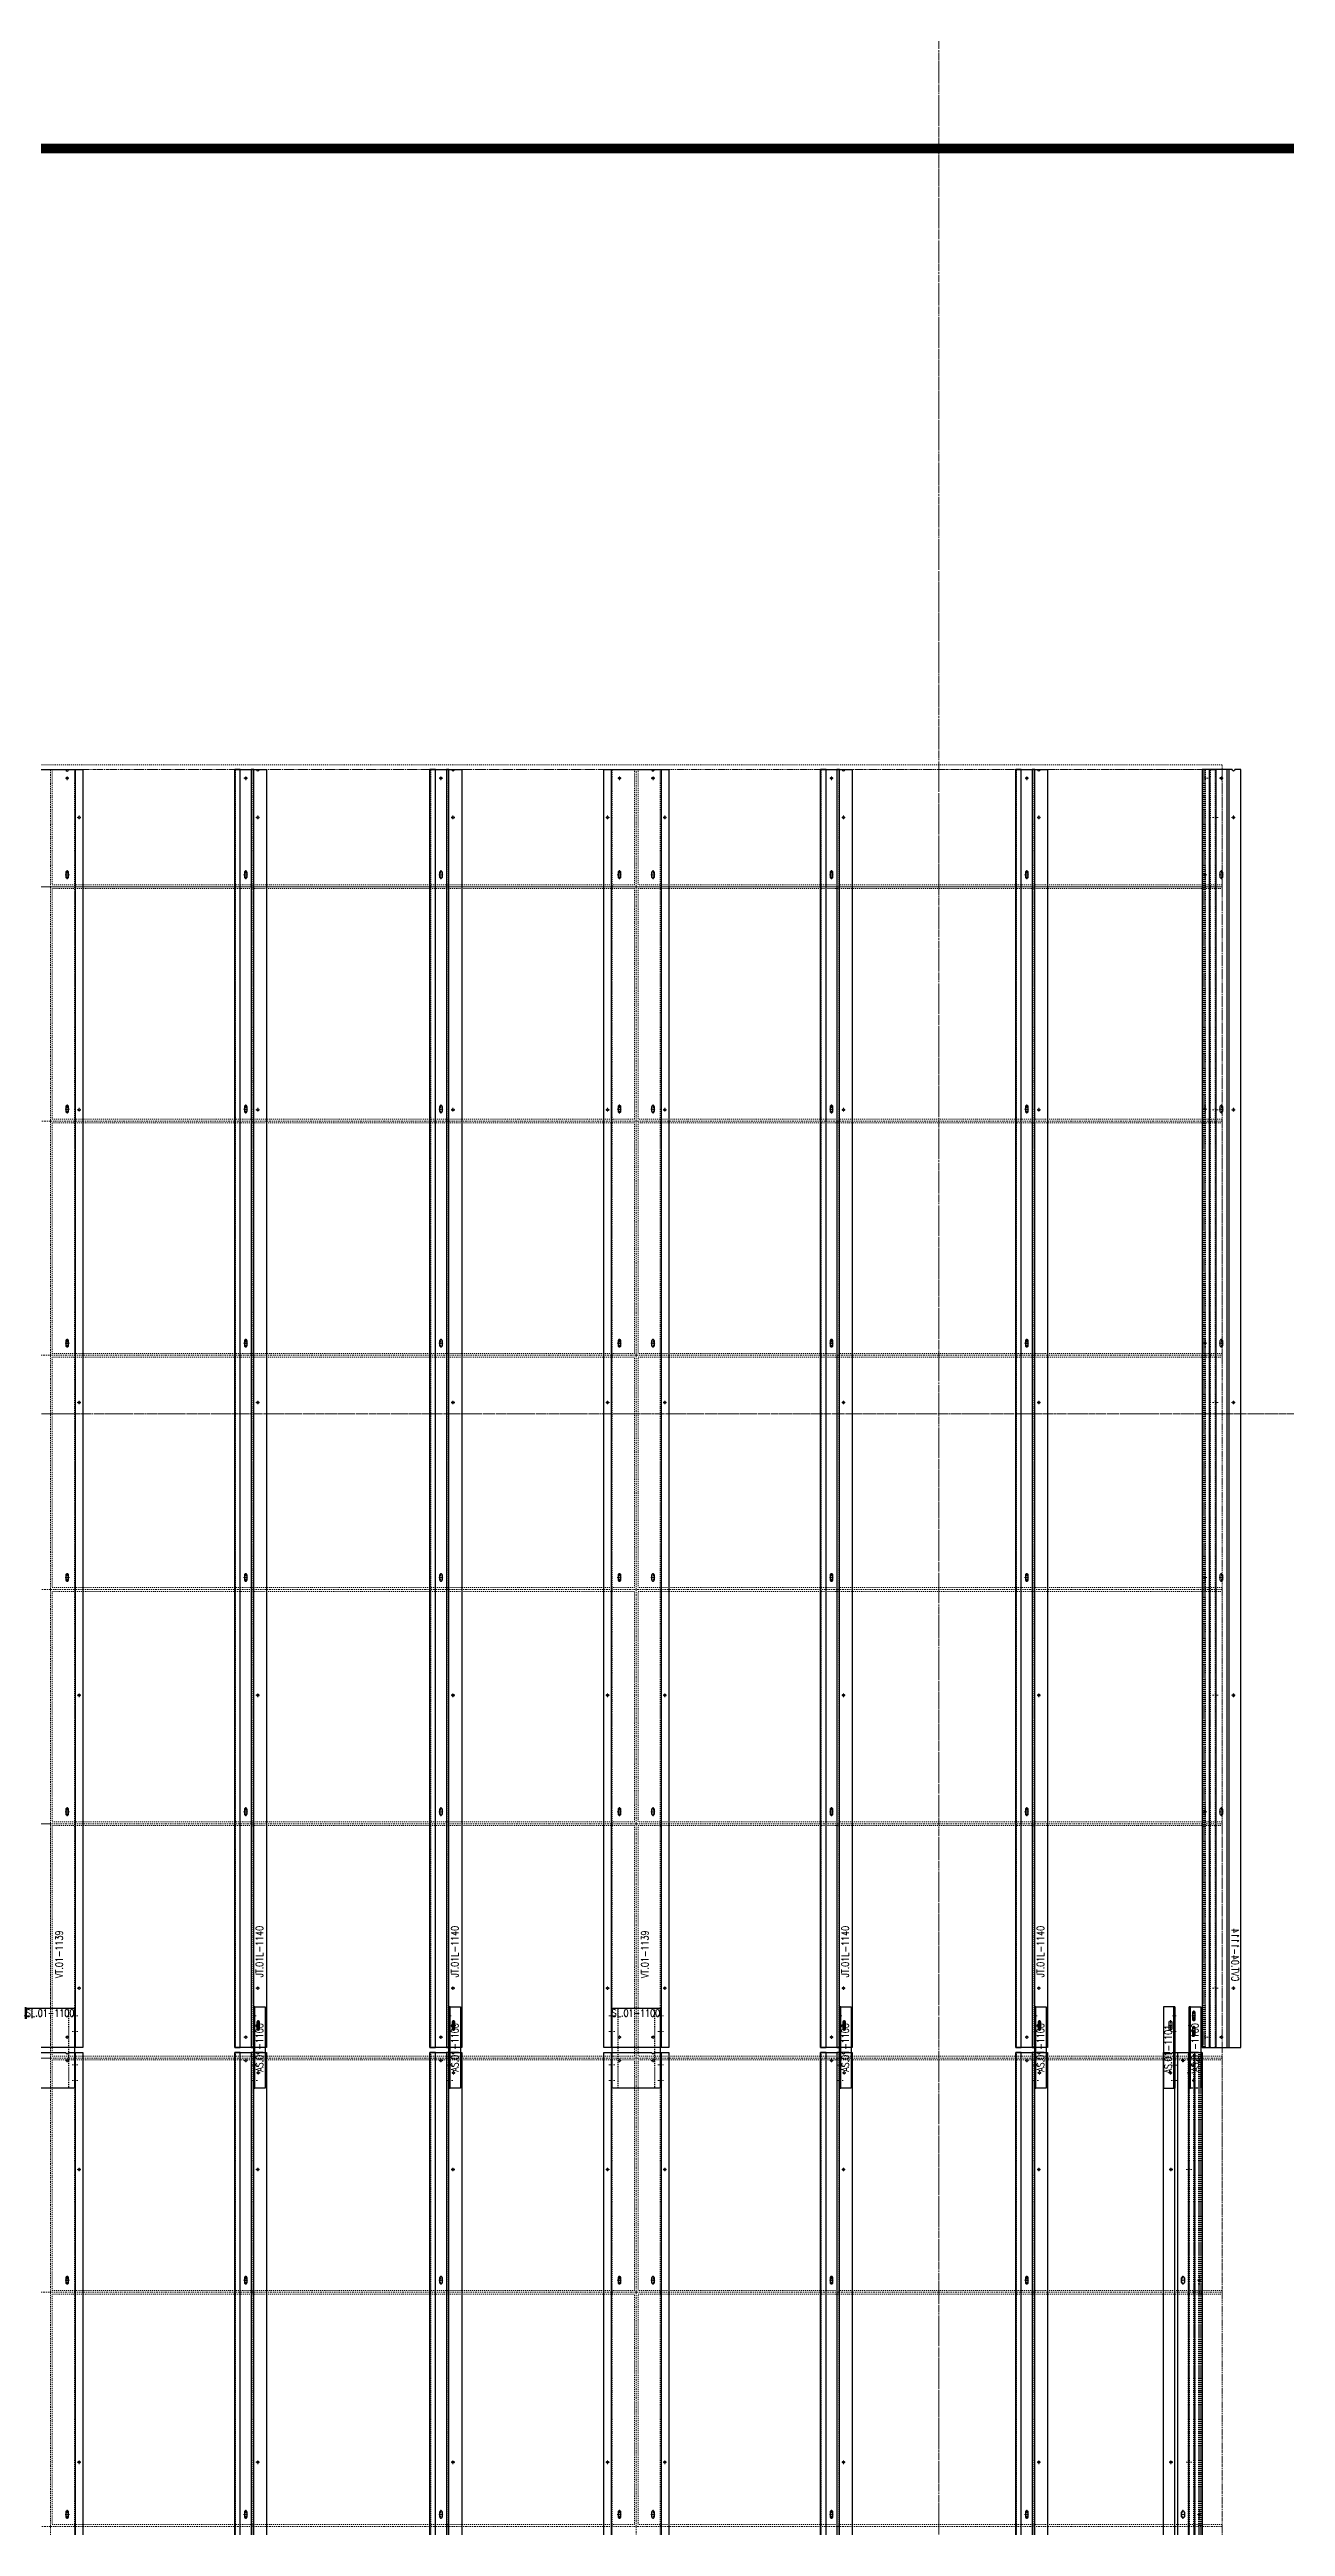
# Model space of a CAD drawing. Header units: inches. Extents: x 841 to 14369, y -4365 to -3225.
# Drawn here: x 10844.7 to 10971.3, y -3894.7 to -3640.9 of the extents above; entities that cross this region are included whole.
import ezdxf
from ezdxf.xclip import XClip

# ---------------------------------------------------------------- set-up
doc = ezdxf.new("R2010")
doc.units = ezdxf.units.IN
doc.header["$MEASUREMENT"] = 0
doc.header["$XCLIPFRAME"] = 0
for name, pattern in [('_PDT - Center', [0.5625, 0.375, -0.09375, 0, -0.09375]), ('Grid Line 1_2_', [0.875, 0.5, -0.125, 0.125, -0.125]), ('INC-200$0$NBK_Hidden', [0.125, 0.083333, -0.041667]), ('NBK_Center', [0.541667, 0.333333, -0.0625, 0.083333, -0.0625]), ('NBK_Center2', [0.270833, 0.166667, -0.03125, 0.041667, -0.03125]), ('NBK_CenterX2', [1.083333, 0.666667, -0.125, 0.166667, -0.125]), ('NBK_Hidden', [0.125, 0.083333, -0.041667]), ('NBK_Hidden2', [0.0625, 0.041667, -0.020833])]:
    doc.linetypes.add(name, pattern=pattern)
doc.layers.get('Defpoints').update_dxf_attribs({"color": 250, "lineweight": 0})
for name, color, linetype, lineweight in [('!Bracket', 11, 'Continuous', 25), ('!Clip - bent', 20, 'Continuous', 25), ('!Dimension', 50, 'Continuous', 5), ('!Extrusion', 140, 'Continuous', 25), ('!Gridline', 112, 'NBK_CenterX2', 5), ('!Linetype_Center', 220, 'NBK_Center', 9), ('!Linetype_Center2', 222, 'NBK_Center2', 9), ('!Linetype_Hidden', 210, 'NBK_Hidden', 9), ('!Misc2', 252, 'NBK_Hidden2', 5), ('INC-200$0$!Linetype_Hidden', 210, 'INC-200$0$NBK_Hidden', 9)]:
    doc.layers.add(name, color=color, linetype=linetype, lineweight=lineweight)
doc.layers.add('!Viewport', color=250, linetype='Continuous', lineweight=0, plot=False)
doc.layers.add('0 @ 1', color=7, linetype='Continuous')
doc.styles.add('Romans', font='romans.shx', dxfattribs={"width": 0.8})

# ---------------------------------------------------------------- blocks, each defined once
blk = doc.blocks.new('A$C5F5F23F4')
at = {"linetype": 'Grid Line 1_2_'}
blk.add_line((-72, -106.16), (-72, 458.95), dxfattribs=at)
at = {"linetype": '_PDT - Center', "lineweight": 9}
blk.add_line((397.38, 258), (-2818.05, 258), dxfattribs=at)
blk = doc.blocks.new('A$C5F5EFE0E')
for p, q in [((-43, 66.5), (-2591.75, 66.5)), ((-43, -258.09), (-43, 66.5))]:
    blk.add_line(p, q)
blk = doc.blocks.new('A$C5F5DFE26')
at = {"layer": '!Linetype_Center2'}
for points in [[(-223, 65.7), (-163, 65.7), (-163, 53.7), (-223, 53.7)], [(-103, 65.7), (-163, 65.7), (-163, 53.7), (-103, 53.7)], [(-103, 65.7), (-43, 65.7), (-43, 53.7), (-103, 53.7)], [(-223, 53.7), (-163, 53.7), (-163, 29.7), (-223, 29.7)], [(-103, 53.7), (-163, 53.7), (-163, 29.7), (-103, 29.7)], [(-103, 53.7), (-43, 53.7), (-43, 29.7), (-103, 29.7)], [(-223, 5.7), (-163, 5.7), (-163, 29.7), (-223, 29.7)], [(-103, 5.7), (-163, 5.7), (-163, 29.7), (-103, 29.7)], [(-103, 5.7), (-43, 5.7), (-43, 29.7), (-103, 29.7)], [(-223, 5.7), (-163, 5.7), (-163, -18.3), (-223, -18.3)], [(-103, 5.7), (-163, 5.7), (-163, -18.3), (-103, -18.3)], [(-103, 5.7), (-43, 5.7), (-43, -18.3), (-103, -18.3)], [(-163, -42.3), (-163, -18.3), (-223, -18.3), (-223, -28.59), (-223, -18.3), (-271.25, -18.3), (-271.25, -42.3), (-229.63, -42.3), (-271.25, -42.3), (-271.25, -66.3), (-223, -66.3), (-223, -64.97), (-223, -66.3), (-163, -66.3), (-163, -42.3), (-170.25, -42.3)], [(-103, -42.3), (-163, -42.3), (-163, -18.3), (-103, -18.3)], [(-103, -42.3), (-43, -42.3), (-43, -18.3), (-103, -18.3)], [(-103, -42.3), (-163, -42.3), (-163, -66.3), (-103, -66.3)], [(-103, -42.3), (-43, -42.3), (-43, -66.3), (-103, -66.3)], [(-223, -90.3), (-163, -90.3), (-163, -66.3), (-223, -66.3)], [(-103, -90.3), (-163, -90.3), (-163, -66.3), (-103, -66.3)], [(-103, -90.3), (-43, -90.3), (-43, -66.3), (-103, -66.3)], [(-223, -90.3), (-163, -90.3), (-163, -114.3), (-223, -114.3)], [(-103, -90.3), (-163, -90.3), (-163, -114.3), (-103, -114.3)], [(-103, -90.3), (-43, -90.3), (-43, -114.3), (-103, -114.3)], [(-223, -138.3), (-163, -138.3), (-163, -114.3), (-223, -114.3)], [(-103, -138.3), (-163, -138.3), (-163, -114.3), (-103, -114.3)], [(-103, -138.3), (-43, -138.3), (-43, -114.3), (-103, -114.3)]]:
    blk.add_lwpolyline(points, close=True, dxfattribs=at)
at = {"layer": 'INC-200$0$!Linetype_Hidden'}
for points in [[(-103.19, 65.7), (-162.81, 65.7), (-162.81, 53.89), (-103.19, 53.89)], [(-102.81, 65.7), (-43, 65.7), (-43, 53.89), (-102.81, 53.89)], [(-103.19, 53.51), (-162.81, 53.51), (-162.81, 29.89), (-103.19, 29.89)], [(-102.81, 53.51), (-43, 53.51), (-43, 29.89), (-102.81, 29.89)], [(-103.19, 29.51), (-162.81, 29.51), (-162.81, 5.89), (-103.19, 5.89)], [(-102.81, 29.51), (-43, 29.51), (-43, 5.89), (-102.81, 5.89)], [(-103.19, 5.51), (-162.81, 5.51), (-162.81, -18.11), (-103.19, -18.11)], [(-102.81, 5.51), (-43, 5.51), (-43, -18.11), (-102.81, -18.11)], [(-103.19, -18.49), (-162.81, -18.49), (-162.81, -42.11), (-103.19, -42.11)], [(-102.81, -18.49), (-43, -18.49), (-43, -42.11), (-102.81, -42.11)], [(-103.19, -42.49), (-162.81, -42.49), (-162.81, -66.11), (-103.19, -66.11)], [(-102.81, -42.49), (-43, -42.49), (-43, -66.11), (-102.81, -66.11)], [(-103.19, -66.49), (-162.81, -66.49), (-162.81, -90.11), (-103.19, -90.11)], [(-102.81, -66.49), (-43, -66.49), (-43, -90.11), (-102.81, -90.11)], [(-103.19, -90.49), (-162.81, -90.49), (-162.81, -114.11), (-103.19, -114.11)], [(-102.81, -90.49), (-43, -90.49), (-43, -114.11), (-102.81, -114.11)]]:
    blk.add_lwpolyline(points, close=True, dxfattribs=at)
blk = doc.blocks.new('A$C5F5F243C')
at = {"layer": '!Linetype_Hidden'}
blk.add_blockref('A$C5F5EFE0E', (0, 0), dxfattribs=at)
at = {"color": 1}
blk.add_blockref('A$C5F5DFE26', (0, 0.3), dxfattribs=at)
blk = doc.blocks.new('GRID_ELEV SOUTH_S')
at = {"layer": '!Gridline'}
for p, q in [((2496.03, -2067.31), (2496.03, 130.35)), ((-679.04, -401.03), (2852.28, -401.03))]:
    blk.add_line(p, q, dxfattribs=at)
blk = doc.blocks.new('HOLE SECTION')
at = {"layer": '!Linetype_Center2'}
blk.add_line((-0.33, 0), (0.26, 0), dxfattribs=at)
at = {"layer": '!Misc2'}
blk.add_lwpolyline([(-0.09, 0.1), (0, 0.1), (0, -0.1), (-0.09, -0.1)], close=True, dxfattribs=at)
blk = doc.blocks.new('TAP HOLE_5mm')
at = {"layer": '!Linetype_Center2'}
for points in [[(-0.18, 0), (0.18, 0)], [(0, 0.18), (0, -0.18)]]:
    blk.add_lwpolyline(points, dxfattribs=at)
blk.add_circle((0, 0), 0.101)
blk = doc.blocks.new('WEEP HOLE')
at = {"layer": '!Linetype_Center'}
for p, q in [((-0.22, 0.37), (0.22, 0.37)), ((0, 0.83), (0, -0.08))]:
    blk.add_line(p, q, dxfattribs=at)
at = {"color": 0}
blk.add_lwpolyline([(-0.14, 0.61), (-0.14, 0.14, 0.414214), (0, 0, 0.414214), (0.14, 0.14), (0.14, 0.61, 0.414214), (0, 0.75, 0.414214)], format="xyb", close=True, dxfattribs=at)
blk = doc.blocks.new('19mm WEEP HOLE')
at = {"layer": '!Linetype_Center'}
blk.add_line((-0.37, 0.2), (-0.37, -0.12), dxfattribs=at)
at = {"linetype": 'NBK_Hidden'}
blk.add_lwpolyline([(-0.75, 0.08), (0, 0.08), (0, 0), (-0.75, 0)], close=True, dxfattribs=at)
blk = doc.blocks.new('CLEAR SECTION HOLE')
at = {"layer": '!Linetype_Center2'}
blk.add_line((-0.33, 0), (0.26, 0), dxfattribs=at)
at = {"layer": '!Misc2'}
blk.add_lwpolyline([(-0.08, 0.1), (0, 0.1), (0, -0.1), (-0.08, -0.1)], close=True, dxfattribs=at)
blk = doc.blocks.new('SECTION CLEAR HOLE 1')
at = {"layer": '!Linetype_Center2'}
blk.add_line((-0.33, 0, 0), (0.26, 0, 0), dxfattribs=at)
at = {"layer": '!Misc2'}
blk.add_lwpolyline([(-0.12, 0.1), (0, 0.1), (0, -0.1), (-0.12, -0.1)], close=True, dxfattribs=at)
blk = doc.blocks.new('SLOTTED SECTION1')
at = {"layer": '!Linetype_Center2'}
blk.add_lwpolyline([(-0.24, 0), (0.12, 0)], dxfattribs=at)
at = {"layer": '!Misc2'}
blk.add_lwpolyline([(-0.12, 0.47), (0, 0.47), (0, -0.47), (-0.12, -0.47)], close=True, dxfattribs=at)
blk = doc.blocks.new('SLOTTED HOLE 1')
at = {"layer": '!Linetype_Center'}
for p, q in [((0, 0.55), (0, -0.55)), ((-0.22, 0), (0.22, 0))]:
    blk.add_line(p, q, dxfattribs=at)
at = {"color": 0}
blk.add_lwpolyline([(-0.14, 0.33), (-0.14, -0.33, 0.414214), (0, -0.47, 0.414214), (0.14, -0.33), (0.14, 0.33, 0.414214), (0, 0.47, 0.414214)], format="xyb", close=True, dxfattribs=at)
blk = doc.blocks.new('SL.01-1101')
at = {"layer": '!Bracket'}
for points in [[(4.65, -1.3), (4.65, -0.12), (-3.67, -0.12), (-3.67, -1.3)], [(-3.67, -1.3), (-3.67, -1.18), (4.65, -1.18), (4.65, -1.3)]]:
    blk.add_lwpolyline(points, close=True, dxfattribs=at)
at = {"layer": '!Dimension', "xscale": -1, "rotation": 270}
for name, p in [('SECTION CLEAR HOLE 1', (-2.88, -1.18)), ('SECTION CLEAR HOLE 1', (-1.3, -1.18)), ('SLOTTED SECTION1', (2.15, -1.18)), ('SLOTTED SECTION1', (3.73, -1.18))]:
    blk.add_blockref(name, p, dxfattribs=at)
at = {"layer": '!Extrusion', "xscale": -1, "rotation": 270}
blk.add_blockref('TAP HOLE_5mm', (-2.09, -0.83), dxfattribs=at)
at = {"layer": '!Extrusion', "linetype": 'NBK_Hidden', "xscale": -1, "rotation": 270}
blk.add_blockref('SLOTTED HOLE 1', (2.75, -0.83), dxfattribs=at)
at = {"layer": 'Defpoints', "color": 30, "insert": (0.32, -0.6), "char_height": 0.75, "width": 1.65, "attachment_point": 5, "style": 'Romans'}
blk.add_mtext('AS.01-1101', dxfattribs=at)
blk = doc.blocks.new('AS.01-1100-')
at = {"layer": '!Bracket'}
for points in [[(4.65, 1.33), (4.65, 0.15), (-3.67, 0.15), (-3.67, 1.33)], [(-3.67, 1.33), (-3.67, 1.21), (4.65, 1.21), (4.65, 1.33)]]:
    blk.add_lwpolyline(points, close=True, dxfattribs=at)
at = {"layer": '!Dimension', "rotation": 270}
for name, p in [('SECTION CLEAR HOLE 1', (-2.09, 1.21)), ('SLOTTED SECTION1', (2.75, 1.21))]:
    blk.add_blockref(name, p, dxfattribs=at)
at = {"layer": '!Extrusion', "rotation": 270}
for p in [(-2.88, 0.86, 0), (-1.3, 0.86, 0)]:
    blk.add_blockref('TAP HOLE_5mm', p, dxfattribs=at)
at = {"layer": '!Extrusion', "linetype": 'NBK_Hidden', "rotation": 270}
for p in [(2.15, 0.86), (3.73, 0.86)]:
    blk.add_blockref('SLOTTED HOLE 1', p, dxfattribs=at)
at = {"layer": 'Defpoints', "color": 30, "insert": (0.49, 0.74), "char_height": 0.75, "width": 1.65, "attachment_point": 5, "style": 'Romans'}
blk.add_mtext('AS.01-1100', dxfattribs=at)
blk = doc.blocks.new('CVT.04-1122')
at = {"layer": '!Extrusion'}
blk.add_lwpolyline([(0, 0), (0, 143.5), (0.63, 143.5, 1), (0.91, 143.5), (3.97, 143.5), (3.97, 0)], format="xyb", close=True, dxfattribs=at)
for points in [[(1.18, 0), (1.18, 143.5), (1.44, 143.5), (1.44, 0)], [(3.21, 0), (3.21, 143.5), (2.56, 143.5), (2.56, 0)]]:
    blk.add_lwpolyline(points, close=True, dxfattribs=at)
at = {"layer": '!Extrusion', "linetype": 'NBK_Hidden'}
for points in [[(2.55, 0), (2.55, 143.5), (2.64, 143.5), (2.64, 0)], [(3.11, 0), (3.11, 143.5), (3.21, 143.5), (3.21, 0)], [(3.61, 0), (3.61, 143.5), (3.69, 143.5), (3.69, 0)], [(3.93, 0), (3.93, 143.5), (3.83, 143.5), (3.83, 0)]]:
    blk.add_lwpolyline(points, close=True, dxfattribs=at)
at = {"layer": '!Dimension'}
for name, p in [('CLEAR SECTION HOLE', (3.69, 142.67)), ('HOLE SECTION', (2.64, 131.5)), ('HOLE SECTION', (2.64, 101.5)), ('HOLE SECTION', (2.64, 71.5)), ('HOLE SECTION', (2.64, 41.5)), ('HOLE SECTION', (2.64, 11.5)), ('CLEAR SECTION HOLE', (3.69, 1.06))]:
    blk.add_blockref(name, p, dxfattribs=at)
at = {"layer": '!Extrusion', "xscale": -1}
for name, p in [('TAP HOLE_5mm', (2, 142.67)), ('WEEP HOLE', (2, 119.78)), ('WEEP HOLE', (2, 95.78)), ('WEEP HOLE', (2, 71.78)), ('WEEP HOLE', (2, 47.78)), ('WEEP HOLE', (2, 23.78)), ('TAP HOLE_5mm', (2, 1.06))]:
    blk.add_blockref(name, p, dxfattribs=at)
at = {"layer": '!Extrusion'}
for p in [(0.77, 131.5), (0.77, 101.5), (0.77, 71.5), (0.77, 41.5), (0.77, 11.5)]:
    blk.add_blockref('TAP HOLE_5mm', p, dxfattribs=at)
at = {"layer": '!Extrusion', "rotation": 270}
for p in [(3.61, 119.78), (3.61, 95.78), (3.61, 71.78), (3.61, 47.78), (3.61, 23.78)]:
    blk.add_blockref('19mm WEEP HOLE', p, dxfattribs=at)
at = {"color": 144, "rotation": 90}
for name, p in [('SL.01-1101', (-0.12, 143.5)), ('AS.01-1100-', (3.97, 143.5))]:
    blk.add_blockref(name, p, dxfattribs=at)
at = {"layer": 'Defpoints', "color": 3, "insert": (0.58, 5.18), "char_height": 0.75, "width": 1.65, "attachment_point": 5, "rotation": 90, "style": 'Romans'}
blk.add_mtext('CVT.04-1122', dxfattribs=at)
blk = doc.blocks.new('AS.01-1100')
at = {"layer": '!Bracket'}
for points in [[(-1.3, 4.65), (-0.12, 4.65), (-0.12, -3.67), (-1.3, -3.67)], [(-1.3, -3.67), (-1.18, -3.67), (-1.18, 4.65), (-1.3, 4.65)]]:
    blk.add_lwpolyline(points, close=True, dxfattribs=at)
at = {"layer": '!Dimension'}
for name, p in [('SLOTTED SECTION1', (-1.18, 3.73)), ('SLOTTED SECTION1', (-1.18, 2.15)), ('SECTION CLEAR HOLE 1', (-1.18, -1.3)), ('SECTION CLEAR HOLE 1', (-1.18, -2.88))]:
    blk.add_blockref(name, p, dxfattribs=at)
at = {"layer": '!Extrusion', "linetype": 'NBK_Hidden'}
blk.add_blockref('SLOTTED HOLE 1', (-0.83, 2.75), dxfattribs=at)
at = {"layer": '!Extrusion', "rotation": 360}
blk.add_blockref('TAP HOLE_5mm', (-0.83, -2.09), dxfattribs=at)
at = {"layer": 'Defpoints', "color": 30, "insert": (-0.71, 0.49), "char_height": 0.75, "width": 1.65, "attachment_point": 5, "rotation": 90, "style": 'Romans'}
blk.add_mtext('AS.01-1100', dxfattribs=at)
blk = doc.blocks.new('JT.01L-1167')
at = {"layer": '!Extrusion'}
blk.add_lwpolyline([(3.25, 0), (0, 0), (0, 143.5), (2.22, 143.5, 1), (2.5, 143.5), (3.25, 143.5)], format="xyb", close=True, dxfattribs=at)
at = {"layer": '!Extrusion', "linetype": 'NBK_Hidden'}
for points in [[(0, 143.5), (0, 0), (0.08, 0), (0.08, 143.5)], [(1.87, 143.5), (1.87, 0), (1.95, 0), (1.95, 143.5)]]:
    blk.add_lwpolyline(points, close=True, dxfattribs=at)
at = {"layer": '!Extrusion'}
for points in [[(0, 143.5), (0, 0), (0.57, 0), (0.57, 143.5)], [(1.69, 143.5), (1.69, 0), (1.95, 0), (1.95, 143.5)]]:
    blk.add_lwpolyline(points, close=True, dxfattribs=at)
at = {"layer": '!Dimension'}
blk.add_blockref('AS.01-1100', (3.25, 143.5), dxfattribs=at)
at = {"layer": '!Extrusion', "rotation": 360}
for p in [(1.13, 142.67), (2.36, 131.5), (2.36, 101.5), (2.36, 71.5), (2.36, 41.5), (2.36, 11.5), (1.13, 1.06)]:
    blk.add_blockref('TAP HOLE_5mm', p, dxfattribs=at)
at = {"layer": '!Extrusion'}
for p in [(1.13, 119.78), (1.13, 95.78), (1.13, 71.78), (1.13, 47.78), (1.13, 23.78)]:
    blk.add_blockref('WEEP HOLE', p, dxfattribs=at)
at = {"layer": 'Defpoints', "color": 2, "insert": (2.54, 4.4), "char_height": 0.75, "width": 1.65, "attachment_point": 5, "rotation": 90, "style": 'Romans'}
blk.add_mtext('JT.01L-1167', dxfattribs=at)
blk = doc.blocks.new('SLOTTED SECTION HOLE')
at = {"layer": '!Linetype_Center2'}
blk.add_line((-0.33, 0), (0.26, 0), dxfattribs=at)
at = {"layer": '!Misc2'}
blk.add_lwpolyline([(-0.08, 0.47), (0, 0.47), (0, -0.47), (-0.08, -0.47)], close=True, dxfattribs=at)
blk = doc.blocks.new('VT.01-1176')
at = {"layer": '!Extrusion'}
blk.add_lwpolyline([(-2.45, 148.03), (2.45, 148.03), (2.45, 139.83), (-2.45, 139.83)], close=True, dxfattribs=at)
at = {"layer": '!Extrusion', "linetype": 'NBK_Hidden2'}
blk.add_lwpolyline([(-1.86, 148.03), (1.86, 148.03), (1.86, 139.83), (-1.86, 139.83)], close=True, dxfattribs=at)
at = {"layer": '!Extrusion'}
blk.add_lwpolyline([(3.33, 0), (-3.33, 0), (-3.33, 143.5), (1.58, 143.5, 1), (1.86, 143.5), (3.33, 143.5)], format="xyb", close=True, dxfattribs=at)
blk.add_lwpolyline([(1.86, 143.5), (2.54, 143.5), (2.54, 0), (-2.54, 0), (-2.54, 143.5), (1.58, 143.5)], dxfattribs=at)
at = {"layer": '!Extrusion', "linetype": 'NBK_Hidden'}
blk.add_lwpolyline([(1.86, 143.5), (2.46, 143.5), (2.46, 0), (-2.46, 0), (-2.46, 143.5), (1.58, 143.5)], dxfattribs=at)
at = {"layer": '!Dimension', "rotation": 360}
for name, p in [('CLEAR SECTION HOLE', (-2.46, 142.21)), ('CLEAR SECTION HOLE', (2.54, 142.21)), ('CLEAR SECTION HOLE', (-2.46, 140.63)), ('CLEAR SECTION HOLE', (2.54, 140.63)), ('SLOTTED SECTION HOLE', (-2.46, 3.23)), ('SLOTTED SECTION HOLE', (2.54, 3.23)), ('SLOTTED SECTION HOLE', (-2.46, 1.65)), ('SLOTTED SECTION HOLE', (2.54, 1.65))]:
    blk.add_blockref(name, p, dxfattribs=at)
at = {"layer": '!Extrusion', "rotation": 360}
for name, p in [('TAP HOLE_5mm', (-1.72, 142.67)), ('TAP HOLE_5mm', (1.72, 142.67)), ('TAP HOLE_5mm', (-2.93, 131.5)), ('TAP HOLE_5mm', (2.93, 131.5)), ('WEEP HOLE', (-1.72, 119.78)), ('WEEP HOLE', (1.72, 119.78)), ('TAP HOLE_5mm', (-2.93, 101.5)), ('TAP HOLE_5mm', (2.93, 101.5)), ('WEEP HOLE', (-1.72, 95.78)), ('WEEP HOLE', (1.72, 95.78)), ('TAP HOLE_5mm', (-2.93, 71.5)), ('WEEP HOLE', (-1.72, 71.78)), ('WEEP HOLE', (1.72, 71.78)), ('TAP HOLE_5mm', (2.93, 71.5)), ('WEEP HOLE', (-1.72, 47.78)), ('WEEP HOLE', (1.72, 47.78)), ('TAP HOLE_5mm', (-2.93, 41.5)), ('TAP HOLE_5mm', (2.93, 41.5)), ('WEEP HOLE', (-1.72, 23.78)), ('WEEP HOLE', (1.72, 23.78)), ('TAP HOLE_5mm', (-2.93, 11.5)), ('TAP HOLE_5mm', (2.93, 11.5)), ('TAP HOLE_5mm', (-1.72, 1.06)), ('TAP HOLE_5mm', (1.72, 1.06))]:
    blk.add_blockref(name, p, dxfattribs=at)
at = {"layer": 'Defpoints', "color": 30, "insert": (-0.03, 147.53), "char_height": 0.75, "width": 1.65, "attachment_point": 5, "style": 'Romans'}
blk.add_mtext('SL.01-1100', dxfattribs=at)
at = {"layer": 'Defpoints', "color": 1, "insert": (0.8, 3.84), "char_height": 0.75, "width": 1.65, "attachment_point": 5, "rotation": 90, "style": 'Romans'}
blk.add_mtext('VT.01-1176', dxfattribs=at)
blk = doc.blocks.new('CVT.04-1114-')
at = {"layer": '!Extrusion'}
blk.add_lwpolyline([(-3.97, 0), (-3.97, 130.92), (-3.34, 130.92, 1), (-3.06, 130.92), (0, 130.92), (0, 0)], format="xyb", close=True, dxfattribs=at)
for points in [[(-2.78, 0), (-2.78, 130.92), (-2.53, 130.92), (-2.53, 0)], [(-0.76, 0), (-0.76, 130.92), (-1.41, 130.92), (-1.41, 0)]]:
    blk.add_lwpolyline(points, dxfattribs=at)
at = {"layer": '!Extrusion', "linetype": 'NBK_Hidden'}
for points in [[(-1.42, 0), (-1.42, 130.92), (-1.33, 130.92), (-1.33, 0)], [(-0.86, 0), (-0.86, 130.92), (-0.76, 130.92), (-0.76, 0)], [(-0.35, 0), (-0.35, 130.92), (-0.28, 130.92), (-0.28, 0)], [(-0.04, 0), (-0.04, 130.92), (-0.14, 130.92), (-0.14, 0)]]:
    blk.add_lwpolyline(points, dxfattribs=at)
at = {"layer": '!Dimension', "rotation": 360}
for name, p in [('CLEAR SECTION HOLE', (-0.28, 130.04)), ('HOLE SECTION', (-1.33, 126.03)), ('HOLE SECTION', (-1.33, 96.08)), ('HOLE SECTION', (-1.33, 66.08)), ('HOLE SECTION', (-1.33, 36.08)), ('HOLE SECTION', (-1.33, 6.08)), ('CLEAR SECTION HOLE', (-0.28, 1.06))]:
    blk.add_blockref(name, p, dxfattribs=at)
at = {"layer": '!Extrusion', "xscale": -1}
for name, p in [('TAP HOLE_5mm', (-1.97, 130.04)), ('WEEP HOLE', (-1.97, 119.78)), ('WEEP HOLE', (-1.97, 95.78)), ('WEEP HOLE', (-1.97, 71.78)), ('WEEP HOLE', (-1.97, 47.78)), ('WEEP HOLE', (-1.97, 23.78)), ('TAP HOLE_5mm', (-1.97, 1.06))]:
    blk.add_blockref(name, p, dxfattribs=at)
at = {"layer": '!Extrusion'}
for name, p, rotation in [('TAP HOLE_5mm', (-3.2, 126.03), 360), ('19mm WEEP HOLE', (-0.35, 119.78), 270), ('19mm WEEP HOLE', (-0.35, 95.78), 270), ('TAP HOLE_5mm', (-3.2, 96.08), 360), ('19mm WEEP HOLE', (-0.35, 71.78), 270), ('TAP HOLE_5mm', (-3.2, 66.08), 360), ('19mm WEEP HOLE', (-0.35, 47.78), 270), ('TAP HOLE_5mm', (-3.2, 36.08), 360), ('19mm WEEP HOLE', (-0.35, 23.78), 270), ('TAP HOLE_5mm', (-3.2, 6.08), 360)]:
    blk.add_blockref(name, p, dxfattribs=dict(at, rotation=rotation))
at = {"layer": 'Defpoints', "color": 3, "insert": (-3.38, 9.49), "char_height": 0.75, "width": 1.65, "attachment_point": 5, "rotation": 90, "style": 'Romans'}
blk.add_mtext('CVT.04-1114', dxfattribs=at)
blk = doc.blocks.new('JT.01L-1140-')
at = {"layer": '!Extrusion'}
for points in [[(-2.68, 0), (-2.68, 130.92), (-3.25, 130.92), (-3.25, 0)], [(-1.3, 0), (-1.3, 130.92), (-1.56, 130.92), (-1.56, 0)]]:
    blk.add_lwpolyline(points, close=True, dxfattribs=at)
blk.add_lwpolyline([(-3.25, 0), (-3.25, 130.92), (-1.02, 130.92, 1), (-0.75, 130.92), (0, 130.92), (0, 0)], format="xyb", close=True, dxfattribs=at)
at = {"layer": '!Extrusion', "linetype": 'NBK_Hidden'}
for points in [[(-3.17, 0), (-3.17, 130.92), (-3.25, 130.92), (-3.25, 0)], [(-1.3, 0), (-1.3, 130.92), (-1.38, 130.92), (-1.38, 0)]]:
    blk.add_lwpolyline(points, close=True, dxfattribs=at)
at = {"layer": '!Extrusion', "rotation": 360}
for p in [(-2.12, 130.04), (-0.89, 126.03), (-0.89, 96.08), (-0.89, 66.08), (-0.89, 36.08), (-0.89, 6.08), (-2.12, 1.06)]:
    blk.add_blockref('TAP HOLE_5mm', p, dxfattribs=at)
at = {"layer": '!Extrusion'}
for p in [(-2.12, 119.78), (-2.12, 95.78), (-2.12, 71.78), (-2.12, 47.78), (-2.12, 23.78)]:
    blk.add_blockref('WEEP HOLE', p, dxfattribs=at)
at = {"layer": 'Defpoints', "color": 2, "insert": (-0.71, 9.82), "char_height": 0.75, "width": 1.65, "attachment_point": 5, "rotation": 90, "style": 'Romans'}
blk.add_mtext('JT.01L-1140', dxfattribs=at)
blk = doc.blocks.new('VT.01-1139-')
at = {"layer": '!Extrusion'}
blk.add_lwpolyline([(3.33, 0), (-3.33, 0), (-3.33, 130.92), (1.58, 130.92, 1), (1.86, 130.92), (3.33, 130.92)], format="xyb", close=True, dxfattribs=at)
blk.add_lwpolyline([(1.86, 130.92), (2.54, 130.92), (2.54, 0), (-2.54, 0), (-2.54, 130.92), (1.58, 130.92)], dxfattribs=at)
at = {"layer": '!Extrusion', "linetype": 'NBK_Hidden'}
blk.add_lwpolyline([(1.86, 130.92), (2.46, 130.92), (2.46, 0), (-2.46, 0), (-2.46, 130.92), (1.58, 130.92)], dxfattribs=at)
at = {"layer": '!Dimension', "rotation": 360}
for p in [(-2.46, 3.23), (2.54, 3.23), (-2.46, 1.65), (2.54, 1.65)]:
    blk.add_blockref('SLOTTED SECTION HOLE', p, dxfattribs=at)
at = {"layer": '!Extrusion', "rotation": 360}
for name, p in [('TAP HOLE_5mm', (-1.72, 130.04)), ('TAP HOLE_5mm', (1.72, 130.04)), ('TAP HOLE_5mm', (-2.93, 126.03)), ('TAP HOLE_5mm', (2.93, 126.03)), ('WEEP HOLE', (-1.72, 119.78)), ('WEEP HOLE', (1.72, 119.78)), ('WEEP HOLE', (-1.72, 95.78)), ('WEEP HOLE', (1.72, 95.78)), ('TAP HOLE_5mm', (-2.93, 96.08)), ('TAP HOLE_5mm', (2.93, 96.08)), ('WEEP HOLE', (-1.72, 71.78)), ('WEEP HOLE', (1.72, 71.78)), ('TAP HOLE_5mm', (-2.93, 66.08)), ('TAP HOLE_5mm', (2.93, 66.08)), ('WEEP HOLE', (-1.72, 47.78)), ('WEEP HOLE', (1.72, 47.78)), ('TAP HOLE_5mm', (-2.93, 36.08)), ('TAP HOLE_5mm', (2.93, 36.08)), ('WEEP HOLE', (-1.72, 23.78)), ('WEEP HOLE', (1.72, 23.78)), ('TAP HOLE_5mm', (-2.93, 6.08)), ('TAP HOLE_5mm', (2.93, 6.08)), ('TAP HOLE_5mm', (-1.72, 1.06)), ('TAP HOLE_5mm', (1.72, 1.06))]:
    blk.add_blockref(name, p, dxfattribs=at)
at = {"layer": 'Defpoints', "color": 1, "insert": (0.89, 9.54), "char_height": 0.75, "width": 1.65, "attachment_point": 5, "rotation": 90, "style": 'Romans'}
blk.add_mtext('VT.01-1139', dxfattribs=at)
blk = doc.blocks.new('SOUTH PENTHOUSE TRACKS')
at = {"layer": '!Clip - bent', "color": 2, "rotation": 360}
for p in [(2405, 193.08), (2465, 193.08)]:
    blk.add_blockref('VT.01-1139-', p, dxfattribs=at)
at = {"layer": '!Clip - bent', "color": 2}
for p in [(2427.12, 193.08), (2447.12, 193.08), (2487.12, 193.08), (2507.12, 193.08)]:
    blk.add_blockref('JT.01L-1140-', p, dxfattribs=at)
at = {"color": 3, "xscale": -1}
blk.add_blockref('CVT.04-1114-', (2522.96, 193.08), dxfattribs=at)
at = {"color": 3}
for name, p in [('VT.01-1176', (2405, 49.08)), ('JT.01L-1167', (2423.87, 49.08)), ('JT.01L-1167', (2443.87, 49.08)), ('VT.01-1176', (2465, 49.08)), ('JT.01L-1167', (2483.87, 49.08)), ('JT.01L-1167', (2503.87, 49.08)), ('CVT.04-1122', (2519, 49.08))]:
    blk.add_blockref(name, p, dxfattribs=at)

msp = doc.modelspace()

# ---------------------------------------------------------------- linework, layer by layer
at = {"layer": 'Defpoints', "color": 2, "const_width": 1}
msp.add_lwpolyline([(5267.32, -3651.07), (11124.33, -3651.07), (11124.33, -4190.12), (5267.32, -4190.12)], close=True, dxfattribs=at)

# ---------------------------------------------------------------- block references
at = {"layer": '!Viewport', "color": 1}
msp.add_blockref('A$C5F5F23F4', (11007.76, -4038.72), dxfattribs=at)
at = {"color": 144}
msp.add_blockref('SOUTH PENTHOUSE TRACKS', (8439.76, -4038.72), dxfattribs=at)
at = {"color": 1}
msp.add_blockref('A$C5F5F243C', (11007.76, -3780.72), dxfattribs=at)
at = {"layer": '0 @ 1'}
ref = msp.add_blockref('GRID_ELEV SOUTH_S', (8439.73, -3379.69), dxfattribs=at)
XClip(ref).set_block_clipping_path([(-7679.6900497164, -810.429584289), (5606.9554738692, 506.5953677402)])

doc.saveas('drawing.dxf')
